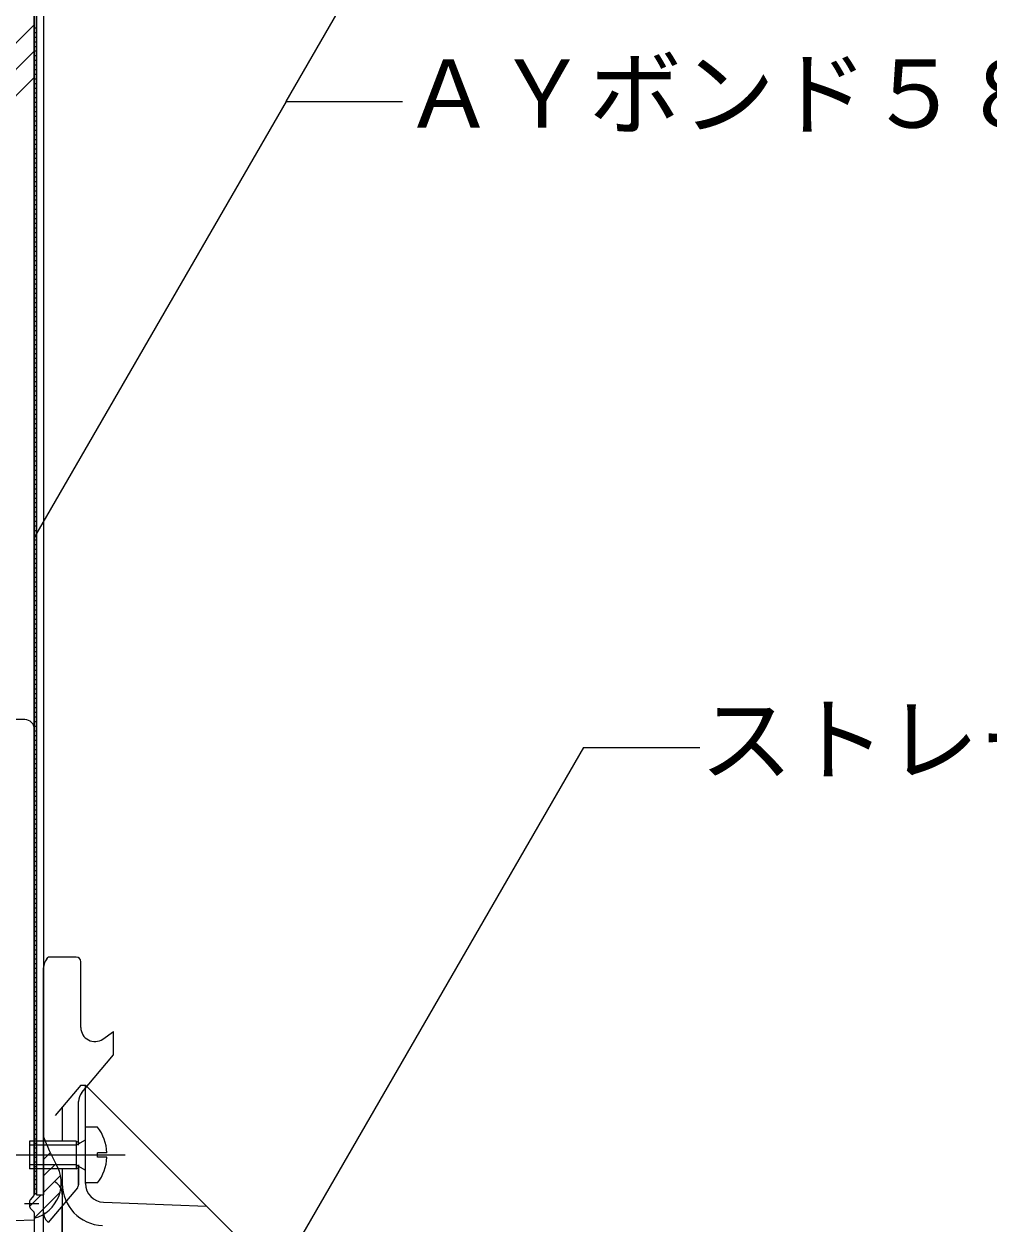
# Model space of a CAD drawing. Units: millimetres, scale not verified. Extents: x -675 to 675, y -471 to 460.
# Drawn here: x -93.7 to 113.5, y -16.9 to 240.8 of the extents above; entities that cross this region are included whole.
import ezdxf
from ezdxf.enums import TextEntityAlignment as Align

# ---------------------------------------------------------------- set-up
doc = ezdxf.new("R2010")
doc.units = ezdxf.units.MM
doc.header["$LTSCALE"] = 5
doc.linetypes.add('CHAIN1', pattern=[8, 5, -1, 1, -1])
for name, color, linetype, lineweight in [('1-2_ハッチング', 4, 'Continuous', 9), ('1-4_リベットルーフ', 6, 'Continuous', 18), ('1-6_アンカー類', 4, 'Continuous', 9), ('1-7_設備', 3, 'Continuous', 18), ('1-9_下地鋼板', 253, 'Continuous', 18), ('1-A_元図・躯体', 7, 'Continuous', 18), ('1-B_その他', 33, 'Continuous', 18), ('1-D_設備②', 3, 'Continuous', 18), ('E-E', 7, 'Continuous', 18)]:
    doc.layers.add(name, color=color, linetype=linetype, lineweight=lineweight)
doc.styles.add('ＭＳ ゴシック', font='')
doc.styles.get('ＭＳ ゴシック').set_extended_font_data('MS Gothic')

msp = doc.modelspace()

# ---------------------------------------------------------------- linework, layer by layer
at = {"layer": '1-2_ハッチング'}
for p, q in [((-89.522, -3.034), (-88.088, -1.6)), ((-89.522, -6.57), (-86.897, -3.945)), ((-89.522, -10.106), (-85.894, -6.478)), ((-91.522, -15.641), (-86.01, -10.129)), ((-92.521, -13.105), (-90.041, -10.624))]:
    msp.add_line(p, q, dxfattribs=at)
for centre, radius, start, end in [((-50.383, 16.065), 41.638, 199.95039, 208.72306), ((-93.59, -8.061), 7.857, 285.2594, 31.59113)]:
    msp.add_arc(centre, radius, start, end, dxfattribs=at)
at = {"layer": '1-4_リベットルーフ'}
for p, q in [((-91.022, 299.444), (-91.022, -10.624)), ((-89.522, 299.444), (-89.522, -10.624)), ((-91.022, -10.624), (-89.522, -10.624))]:
    msp.add_line(p, q, dxfattribs=at)
at = {"layer": '1-6_アンカー類'}
for p, q in [((-77.924, 3.936), (-80.524, 3.936)), ((-80.524, -8.065), (-80.524, 3.936)), ((-92.524, 0.936), (-92.524, -5.065)), ((-82.524, 0.936), (-92.524, 0.936)), ((-82.524, 0.065), (-92.524, 0.065)), ((-82.524, 0.065), (-80.651, 1.118)), ((-82.524, 0.936), (-81.76, 0.495)), ((-82.524, 0.936), (-82.524, -5.065)), ((-77.924, -2.544), (-77.924, -1.586)), ((-75.935, -1.586), (-77.924, -1.586)), ((-75.935, -2.544), (-77.924, -2.544)), ((-82.524, -4.194), (-92.524, -4.194)), ((-82.524, -5.065), (-92.524, -5.065)), ((-82.524, -4.194), (-80.651, -5.247)), ((-82.524, -5.065), (-81.76, -4.624)), ((-77.924, -8.065), (-80.524, -8.065))]:
    msp.add_line(p, q, dxfattribs=at)
at = {"layer": '1-6_アンカー類', "color": 6, "lineweight": 18}
msp.add_line((-80.524, -8.216), (-80.524, -8.065), dxfattribs=at)
at = {"layer": '1-6_アンカー類'}
for centre, radius, start, end in [((-85.924, -2.065), 10, 2.74562, 36.86987), ((-80.774, 1.335), 0.25, 299.32918, 0), ((-85.924, -2.065), 10, 323.13013, 357.25438), ((-80.774, -5.465), 0.25, 0, 60.67082)]:
    msp.add_arc(centre, radius, start, end, dxfattribs=at)
at = {"layer": '1-7_設備'}
for p, q in [((-93.522, 91.434), (-102.522, 91.434)), ((-91.522, -10.442), (-91.522, 89.434)), ((-92.522, -11.998), (-92.521, -13.109)), ((-91.639, -10.764), (-92.405, -11.676)), ((-91.668, -14.169), (-92.375, -13.462)), ((-91.522, -14.522), (-91.522, -110.566)), ((-95.897, -16.107), (-91.522, -16.018))]:
    msp.add_line(p, q, dxfattribs=at)
at = {"layer": '1-7_設備', "linetype": 'CHAIN1'}
msp.add_line((-90.541, -12.566), (-93.65, -12.566), dxfattribs=at)
at = {"layer": '1-7_設備'}
for centre, radius, start, end in [((-93.522, 89.434), 2, 0, 90), ((-92.021, -11.998), 0.5, 139.99892, 179.99681), ((-92.022, -10.442), 0.5, 320.0007, 0), ((-92.022, -13.109), 0.5, 180.00105, 225), ((-92.022, -14.522), 0.5, 0, 44.99799)]:
    msp.add_arc(centre, radius, start, end, dxfattribs=at)
at = {"layer": '1-9_下地鋼板'}
for p, q in [((-88.82, 40.08), (-88.522, 40.435)), ((-82.521, 40.435), (-88.522, 40.435)), ((-81.522, 25.297), (-81.522, 39.407)), ((-89.522, -104.541), (-89.522, 38.152)), ((-76.801, 22.84), (-74.522, 24.436)), ((-82.022, 0.066), (-82.022, 9.406)), ((-87.522, 0.936), (-89.522, 0.936)), ((-87.522, 0.065), (-89.522, 0.065)), ((-87.522, -4.194), (-89.522, -4.194)), ((-87.522, -5.065), (-89.522, -5.065)), ((-82.022, -4.194), (-82.022, -8.454)), ((-82.022, -8.454), (-82.022, -4.194)), ((-82.256, -9.097), (-88.522, -16.565)), ((-85.522, -77.977), (-85.522, -12.989)), ((-88.643, -16.443), (-88.522, -16.565))]:
    msp.add_line(p, q, dxfattribs=at)
msp.add_lwpolyline([(-81.32, 11.334), (-74.522, 19.436), (-74.522, 24.436)], dxfattribs=at)
for centre, radius, start, end in [((-86.522, 38.152), 3, 139.99971, 180), ((-82.521, 39.435), 1, 0, 90), ((-78.522, 25.297), 3, 180, 305.00417), ((-79.022, 9.406), 3, 139.99966, 180), ((-83.022, -8.454), 1, 319.9996, 0), ((-83.022, -8.454), 1, 319.9996, 0), ((-86.522, -14.322), 3, 180, 225.00249)]:
    msp.add_arc(centre, radius, start, end, dxfattribs=at)
at = {"layer": '1-A_元図・躯体'}
for p, q in [((-91.522, 24.232), (-91.522, 299.444)), ((-91.522, 240.62), (-291.522, 40.62)), ((-91.522, 234.963), (-291.522, 34.963)), ((-91.522, 229.307), (-291.522, 29.307))]:
    msp.add_line(p, q, dxfattribs=at)
at = {"layer": '1-B_その他'}
for p, q in [((-91.522, 299.444), (-91.522, 90.027)), ((-91.022, 90.027), (-91.022, 299.444)), ((-91.522, 240.027), (-91.022, 240.027)), ((-91.522, 239.027), (-91.022, 239.027)), ((-91.522, 238.027), (-91.022, 238.027)), ((-91.522, 237.027), (-91.022, 237.027)), ((-91.522, 236.027), (-91.022, 236.027)), ((-91.522, 235.027), (-91.022, 235.027)), ((-91.522, 234.027), (-91.022, 234.027)), ((-91.522, 233.027), (-91.022, 233.027)), ((-91.522, 232.027), (-91.022, 232.027)), ((-91.522, 231.027), (-91.022, 231.027)), ((-91.522, 230.027), (-91.022, 230.027)), ((-91.522, 229.027), (-91.022, 229.027)), ((-91.522, 228.027), (-91.022, 228.027)), ((-91.522, 227.027), (-91.022, 227.027)), ((-91.522, 226.027), (-91.022, 226.027)), ((-91.522, 225.027), (-91.022, 225.027)), ((-91.522, 224.027), (-91.022, 224.027)), ((-91.522, 223.027), (-91.022, 223.027)), ((-91.522, 222.027), (-91.022, 222.027)), ((-91.522, 221.027), (-91.022, 221.027)), ((-91.522, 220.027), (-91.022, 220.027)), ((-91.522, 219.027), (-91.022, 219.027)), ((-91.522, 218.027), (-91.022, 218.027)), ((-91.522, 217.027), (-91.022, 217.027)), ((-91.522, 216.027), (-91.022, 216.027)), ((-91.522, 215.027), (-91.022, 215.027)), ((-91.522, 214.027), (-91.022, 214.027)), ((-91.522, 213.027), (-91.022, 213.027)), ((-91.522, 212.027), (-91.022, 212.027)), ((-91.522, 211.027), (-91.022, 211.027)), ((-91.522, 210.027), (-91.022, 210.027)), ((-91.522, 209.027), (-91.022, 209.027)), ((-91.522, 208.027), (-91.022, 208.027)), ((-91.522, 207.027), (-91.022, 207.027)), ((-91.522, 206.027), (-91.022, 206.027)), ((-91.522, 205.027), (-91.022, 205.027)), ((-91.522, 204.027), (-91.022, 204.027)), ((-91.522, 203.027), (-91.022, 203.027)), ((-91.522, 202.027), (-91.022, 202.027)), ((-91.522, 201.027), (-91.022, 201.027)), ((-91.522, 200.027), (-91.022, 200.027)), ((-91.522, 199.027), (-91.022, 199.027)), ((-91.522, 198.027), (-91.022, 198.027)), ((-91.522, 197.027), (-91.022, 197.027)), ((-91.522, 196.027), (-91.022, 196.027)), ((-91.522, 195.027), (-91.022, 195.027)), ((-91.522, 194.027), (-91.022, 194.027)), ((-91.522, 193.027), (-91.022, 193.027)), ((-91.522, 192.027), (-91.022, 192.027)), ((-91.522, 191.027), (-91.022, 191.027)), ((-91.522, 190.027), (-91.022, 190.027)), ((-91.522, 189.027), (-91.022, 189.027)), ((-91.522, 188.027), (-91.022, 188.027)), ((-91.522, 187.027), (-91.022, 187.027)), ((-91.522, 186.027), (-91.022, 186.027)), ((-91.522, 185.027), (-91.022, 185.027)), ((-91.522, 184.027), (-91.022, 184.027)), ((-91.522, 183.027), (-91.022, 183.027)), ((-91.522, 182.027), (-91.022, 182.027)), ((-91.522, 181.027), (-91.022, 181.027)), ((-91.522, 180.027), (-91.022, 180.027)), ((-91.522, 179.027), (-91.022, 179.027)), ((-91.522, 178.027), (-91.022, 178.027)), ((-91.522, 177.027), (-91.022, 177.027)), ((-91.522, 176.027), (-91.022, 176.027)), ((-91.522, 175.027), (-91.022, 175.027)), ((-91.522, 174.027), (-91.022, 174.027)), ((-91.522, 173.027), (-91.022, 173.027)), ((-91.522, 172.027), (-91.022, 172.027)), ((-91.522, 171.027), (-91.022, 171.027)), ((-91.522, 170.027), (-91.022, 170.027)), ((-91.522, 169.027), (-91.022, 169.027)), ((-91.522, 168.027), (-91.022, 168.027)), ((-91.522, 167.027), (-91.022, 167.027)), ((-91.522, 166.027), (-91.022, 166.027)), ((-91.522, 165.027), (-91.022, 165.027)), ((-91.522, 164.027), (-91.022, 164.027)), ((-91.522, 163.027), (-91.022, 163.027)), ((-91.522, 162.027), (-91.022, 162.027)), ((-91.522, 161.027), (-91.022, 161.027)), ((-91.522, 160.027), (-91.022, 160.027)), ((-91.522, 159.027), (-91.022, 159.027)), ((-91.522, 158.027), (-91.022, 158.027)), ((-91.522, 157.027), (-91.022, 157.027)), ((-91.522, 156.027), (-91.022, 156.027)), ((-91.522, 155.027), (-91.022, 155.027)), ((-91.522, 154.027), (-91.022, 154.027)), ((-91.522, 153.027), (-91.022, 153.027)), ((-91.522, 152.027), (-91.022, 152.027)), ((-91.522, 151.027), (-91.022, 151.027)), ((-91.522, 150.027), (-91.022, 150.027)), ((-91.522, 149.027), (-91.022, 149.027)), ((-91.522, 148.027), (-91.022, 148.027)), ((-91.522, 147.027), (-91.022, 147.027)), ((-91.522, 146.027), (-91.022, 146.027)), ((-91.522, 145.027), (-91.022, 145.027)), ((-91.522, 144.027), (-91.022, 144.027)), ((-91.522, 143.027), (-91.022, 143.027)), ((-91.522, 142.027), (-91.022, 142.027)), ((-91.522, 141.027), (-91.022, 141.027)), ((-91.522, 140.027), (-91.022, 140.027)), ((-91.522, 139.027), (-91.022, 139.027)), ((-91.522, 138.027), (-91.022, 138.027)), ((-91.522, 137.027), (-91.022, 137.027)), ((-91.522, 136.027), (-91.022, 136.027)), ((-91.522, 135.027), (-91.022, 135.027)), ((-91.522, 134.027), (-91.022, 134.027)), ((-91.522, 133.027), (-91.022, 133.027)), ((-91.522, 132.027), (-91.022, 132.027)), ((-91.522, 131.027), (-91.022, 131.027)), ((-91.522, 130.027), (-91.022, 130.027)), ((-91.522, 129.027), (-91.022, 129.027)), ((-91.522, 128.027), (-91.022, 128.027)), ((-91.522, 127.027), (-91.022, 127.027)), ((-91.522, 126.027), (-91.022, 126.027)), ((-91.522, 125.027), (-91.022, 125.027)), ((-91.522, 124.027), (-91.022, 124.027)), ((-91.522, 123.027), (-91.022, 123.027)), ((-91.522, 122.027), (-91.022, 122.027)), ((-91.522, 121.027), (-91.022, 121.027)), ((-91.522, 120.027), (-91.022, 120.027)), ((-91.522, 119.027), (-91.022, 119.027)), ((-91.522, 118.027), (-91.022, 118.027)), ((-91.522, 117.027), (-91.022, 117.027)), ((-91.522, 116.027), (-91.022, 116.027)), ((-91.522, 115.027), (-91.022, 115.027)), ((-91.522, 114.027), (-91.022, 114.027)), ((-91.522, 113.027), (-91.022, 113.027)), ((-91.522, 112.027), (-91.022, 112.027)), ((-91.522, 111.027), (-91.022, 111.027)), ((-91.522, 110.027), (-91.022, 110.027)), ((-91.522, 109.027), (-91.022, 109.027)), ((-91.522, 108.027), (-91.022, 108.027)), ((-91.522, 107.027), (-91.022, 107.027)), ((-91.522, 106.027), (-91.022, 106.027)), ((-91.522, 105.027), (-91.022, 105.027)), ((-91.522, 104.027), (-91.022, 104.027)), ((-91.522, 103.027), (-91.022, 103.027)), ((-91.522, 102.027), (-91.022, 102.027)), ((-91.522, 101.027), (-91.022, 101.027)), ((-91.522, 100.027), (-91.022, 100.027)), ((-91.522, 99.027), (-91.022, 99.027)), ((-91.522, 98.027), (-91.022, 98.027)), ((-91.522, 97.027), (-91.022, 97.027)), ((-91.522, 96.027), (-91.022, 96.027)), ((-91.522, 95.027), (-91.022, 95.027)), ((-91.522, 94.027), (-91.022, 94.027)), ((-91.522, 93.027), (-91.022, 93.027)), ((-91.522, 92.027), (-91.022, 92.027)), ((-91.522, 91.027), (-91.022, 91.027))]:
    msp.add_line(p, q, dxfattribs=at)
at = {"layer": '1-B_その他', "color": 5}
for p, q in [((-91.522, 90.027), (-91.022, 90.027)), ((-91.522, 90.027), (-91.522, -10.624)), ((-91.522, 89.027), (-91.022, 89.027)), ((-91.522, 88.027), (-91.022, 88.027)), ((-91.022, -10.624), (-91.022, 90.027)), ((-91.522, 87.027), (-91.022, 87.027)), ((-91.522, 86.027), (-91.022, 86.027)), ((-91.522, 85.027), (-91.022, 85.027)), ((-91.522, 84.027), (-91.022, 84.027)), ((-91.522, 83.027), (-91.022, 83.027)), ((-91.522, 82.027), (-91.022, 82.027)), ((-91.522, 81.027), (-91.022, 81.027)), ((-91.522, 80.027), (-91.022, 80.027)), ((-91.522, 79.027), (-91.022, 79.027)), ((-91.522, 78.027), (-91.022, 78.027)), ((-91.522, 77.027), (-91.022, 77.027)), ((-91.522, 76.027), (-91.022, 76.027)), ((-91.522, 75.027), (-91.022, 75.027)), ((-91.522, 74.027), (-91.022, 74.027)), ((-91.522, 73.027), (-91.022, 73.027)), ((-91.522, 72.027), (-91.022, 72.027)), ((-91.522, 71.027), (-91.022, 71.027)), ((-91.522, 70.027), (-91.022, 70.027)), ((-91.522, 69.027), (-91.022, 69.027)), ((-91.522, 68.027), (-91.022, 68.027)), ((-91.522, 67.027), (-91.022, 67.027)), ((-91.522, 66.027), (-91.022, 66.027)), ((-91.522, 65.027), (-91.022, 65.027)), ((-91.522, 64.027), (-91.022, 64.027)), ((-91.522, 63.027), (-91.022, 63.027)), ((-91.522, 62.027), (-91.022, 62.027)), ((-91.522, 61.027), (-91.022, 61.027)), ((-91.522, 60.027), (-91.022, 60.027)), ((-91.522, 59.027), (-91.022, 59.027)), ((-91.522, 58.027), (-91.022, 58.027)), ((-91.522, 57.027), (-91.022, 57.027)), ((-91.522, 56.027), (-91.022, 56.027)), ((-91.522, 55.027), (-91.022, 55.027)), ((-91.522, 54.027), (-91.022, 54.027)), ((-91.522, 53.027), (-91.022, 53.027)), ((-91.522, 52.027), (-91.022, 52.027)), ((-91.522, 51.027), (-91.022, 51.027)), ((-91.522, 50.027), (-91.022, 50.027)), ((-91.522, 49.027), (-91.022, 49.027)), ((-91.522, 48.027), (-91.022, 48.027)), ((-91.522, 47.027), (-91.022, 47.027)), ((-91.522, 46.027), (-91.022, 46.027)), ((-91.522, 45.027), (-91.022, 45.027)), ((-91.522, 44.027), (-91.022, 44.027)), ((-91.522, 43.027), (-91.022, 43.027)), ((-91.522, 42.027), (-91.022, 42.027)), ((-91.522, 41.027), (-91.022, 41.027)), ((-91.522, 40.027), (-91.022, 40.027)), ((-91.522, 39.027), (-91.022, 39.027)), ((-91.522, 38.027), (-91.022, 38.027)), ((-91.522, 37.027), (-91.022, 37.027)), ((-91.522, 36.027), (-91.022, 36.027)), ((-91.522, 35.027), (-91.022, 35.027)), ((-91.522, 34.027), (-91.022, 34.027)), ((-91.522, 33.027), (-91.022, 33.027)), ((-91.522, 32.027), (-91.022, 32.027)), ((-91.522, 31.027), (-91.022, 31.027)), ((-91.522, 30.027), (-91.022, 30.027)), ((-91.522, 29.027), (-91.022, 29.027)), ((-91.522, 28.027), (-91.022, 28.027)), ((-91.522, 27.027), (-91.022, 27.027)), ((-91.522, 26.027), (-91.022, 26.027)), ((-91.522, 25.027), (-91.022, 25.027)), ((-91.522, 24.232), (-91.022, 24.232)), ((-91.522, 23.232), (-91.022, 23.232)), ((-91.522, 22.232), (-91.022, 22.232)), ((-91.522, 21.232), (-91.022, 21.232)), ((-91.522, 20.232), (-91.022, 20.232)), ((-91.522, 19.232), (-91.022, 19.232)), ((-91.522, 18.232), (-91.022, 18.232)), ((-91.522, 17.232), (-91.022, 17.232)), ((-91.522, 16.232), (-91.022, 16.232)), ((-91.522, 15.232), (-91.022, 15.232)), ((-91.522, 14.232), (-91.022, 14.232)), ((-91.522, 13.232), (-91.022, 13.232)), ((-91.522, 12.232), (-91.022, 12.232)), ((-91.522, 11.232), (-91.022, 11.232)), ((-91.522, 10.232), (-91.022, 10.232)), ((-91.522, 9.232), (-91.022, 9.232)), ((-91.522, 8.437), (-91.022, 8.437)), ((-91.522, 7.437), (-91.022, 7.437)), ((-91.522, 6.437), (-91.022, 6.437)), ((-91.522, 5.437), (-91.022, 5.437)), ((-91.522, 4.437), (-91.022, 4.437)), ((-91.522, 3.437), (-91.022, 3.437)), ((-91.522, 2.437), (-91.022, 2.437)), ((-91.522, 1.437), (-91.022, 1.437)), ((-91.522, 0.437), (-91.022, 0.437)), ((-91.522, -0.563), (-91.022, -0.563)), ((-91.522, -1.563), (-91.022, -1.563)), ((-91.522, -2.563), (-91.022, -2.563)), ((-91.522, -3.563), (-91.022, -3.563)), ((-91.522, -4.563), (-91.022, -4.563)), ((-91.522, -5.563), (-91.022, -5.563)), ((-91.522, -6.563), (-91.022, -6.563)), ((-91.522, -7.358), (-91.022, -7.358)), ((-91.522, -8.358), (-91.022, -8.358)), ((-91.522, -9.358), (-91.022, -9.358)), ((-91.522, -10.358), (-91.022, -10.358))]:
    msp.add_line(p, q, dxfattribs=at)
at = {"layer": '1-D_設備②'}
for p, q in [((-81.524, 12.935), (-87.024, 6.381)), ((-81.524, 12.935), (-80.524, 12.935)), ((26.476, -94.065), (-80.524, 12.935)), ((-80.524, 3.936), (-80.524, 12.935)), ((-85.524, 8.168), (-85.524, 0.936)), ((-85.524, -5.065), (-85.524, -78.065)), ((-76.677, -12.213), (-54.524, -13.065))]:
    msp.add_line(p, q, dxfattribs=at)
at = {"layer": '1-D_設備②', "linetype": 'CHAIN1'}
msp.add_line((-95.796, -2.065), (-72.032, -2.065), dxfattribs=at)
at = {"layer": '1-D_設備②'}
for centre, radius, start, end in [((-88.524, -10.524), 3, 0, 59.99872), ((-76.524, -8.216), 9, 180, 267.79738), ((-76.524, -8.216), 4, 180, 267.79738)]:
    msp.add_arc(centre, radius, start, end, dxfattribs=at)
at = {"layer": 'E-E'}
for p, q in [((-37.469, 224.154), (-91.522, 130.531)), ((-37.469, 224.154), (-12.469, 224.154)), ((26.378, 85.434), (-38.167, -26.36)), ((26.378, 85.434), (51.378, 85.434))]:
    msp.add_line(p, q, dxfattribs=at)
msp.add_lwpolyline([(-37.469, 224.154), (-12.469, 267.455), (12.531, 267.455)], dxfattribs=at)

# ---------------------------------------------------------------- texts
at = {"layer": 'E-E', "style": 'ＭＳ ゴシック'}
for s, p in [('ＡＹボンド５８０ＮＦ', (-12.469, 214.154)), ('ストレーナー', (51.378, 75.434))]:
    msp.add_text(s, height=14.66, dxfattribs=at).set_placement(p, align=Align.BOTTOM_LEFT)

doc.saveas('drawing.dxf')
